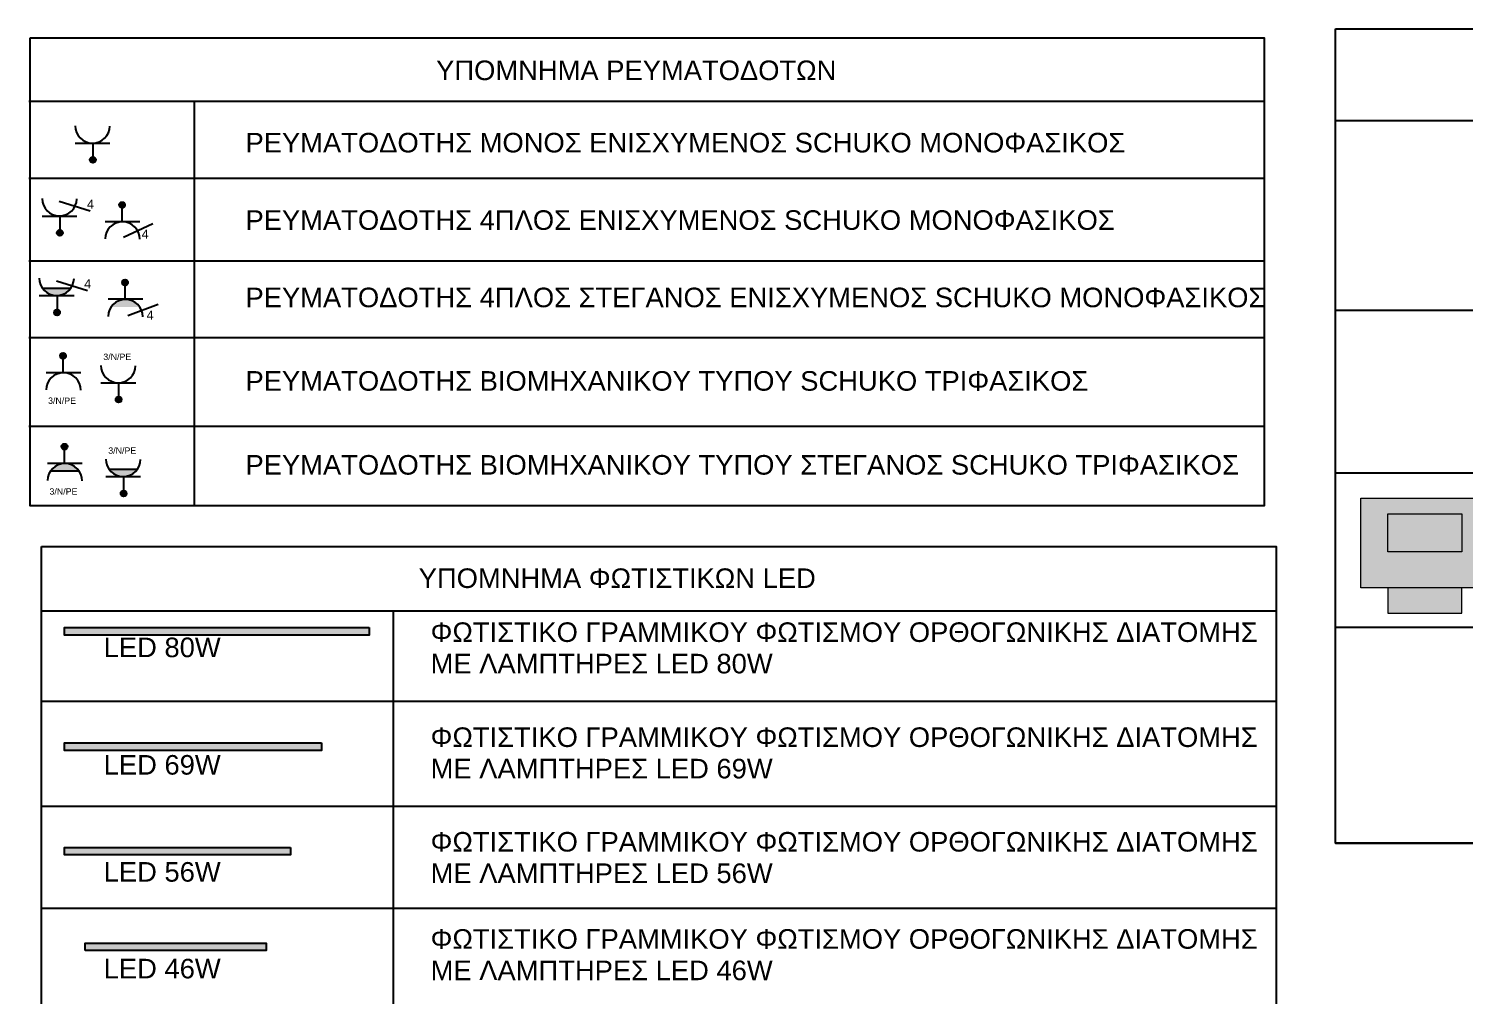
# Model space of a CAD drawing. Header units: metres. Extents: x -11 to 85, y -301 to 135.
# Drawn here: x 55.94 to 65.47, y 41.85 to 48.28 of the extents above; entities that cross this region are included whole.
import ezdxf

# ---------------------------------------------------------------- set-up
doc = ezdxf.new("R2010")
doc.units = ezdxf.units.M
doc.header["$LTSCALE"] = 0.036
doc.layers.add('axel', color=170, linetype='Continuous', lineweight=0)
doc.layers.add('fan klima vrv kanalati', color=170, linetype='Continuous', lineweight=0)
for name, color, linetype in [('electext', 20, 'Continuous'), ('hatch color', 252, 'Continuous'), ('HLEK-SYMBOL', 3, 'Continuous'), ('HLEK_FL001_SYMBOLS', 230, 'Continuous'), ('KYKLOFORHTES', 152, 'Continuous'), ('mihanologika text', 20, 'Continuous')]:
    doc.layers.add(name, color=color, linetype=linetype)
doc.styles.add('COMU-N', font='arial.ttf')
doc.styles.get("Standard").update_dxf_attribs({"font": 'arial.ttf'})

# ---------------------------------------------------------------- blocks, each defined once
blk = doc.blocks.new('vrv kanalati')
at = {"layer": 'fan klima vrv kanalati'}
for points in [[(1065.2664, -83.9329), (1066.7332, -83.9329), (1066.7332, -84.5281), (1065.2664, -84.5281)], [(1065.4446, -84.036), (1065.9366, -84.036), (1065.9366, -84.2894), (1065.4446, -84.2894)], [(1066.0867, -84.036), (1066.5787, -84.036), (1066.5787, -84.2894), (1066.0867, -84.2894)], [(1065.9369, -84.5281), (1065.4454, -84.5281), (1065.4454, -84.6967), (1065.9369, -84.6967)], [(1066.579, -84.5281), (1066.0875, -84.5281), (1066.0875, -84.6967), (1066.579, -84.6967)]]:
    blk.add_lwpolyline(points, close=True, dxfattribs=at)
blk = doc.blocks.new('vrv kanalati 1')
h = blk.add_hatch(color=150)
h.paths.add_polyline_path([(1066.7332, -84.5281), (1066.7332, -83.9329), (1065.2664, -83.9329), (1065.2664, -84.5281)])
h.paths.add_polyline_path([(1065.9366, -84.2894), (1065.4446, -84.2894), (1065.4446, -84.036), (1065.9366, -84.036)], flags=16)
h.paths.add_polyline_path([(1066.0867, -84.2894), (1066.0867, -84.036), (1066.5787, -84.036), (1066.5787, -84.2894)], flags=16)
at = {"layer": 'axel'}
for color, points in [(151, [(1065.4446, -84.036), (1065.4446, -84.2894), (1065.9366, -84.2894), (1065.9366, -84.036)]), (151, [(1066.5787, -84.2894), (1066.5787, -84.036), (1066.0867, -84.036), (1066.0867, -84.2894)]), (211, [(1065.9369, -84.6967), (1065.9369, -84.5281), (1065.4454, -84.5281), (1065.4454, -84.6967)]), (211, [(1066.0875, -84.5281), (1066.0875, -84.6967), (1066.579, -84.6967), (1066.579, -84.5281)])]:
    blk.add_hatch(color=color, dxfattribs=at).paths.add_polyline_path(points)
at = {"layer": 'fan klima vrv kanalati'}
blk.add_blockref('vrv kanalati', (0, 0), dxfattribs=at)
blk = doc.blocks.new('gJ6_a14')
at = {"linetype": 'Continuous'}
for p, q in [((-0.1176, 0.1119), (0.113, 0.1119)), ((0, 0.1119), (0, 0))]:
    blk.add_line(p, q, dxfattribs=at)
blk.add_arc((-0.0023, 0.2279), 0.1153, 180, 358.95657, dxfattribs=at)
blk = doc.blocks.new('*X1779')
at = {"color": 0}
for p, q in [((15.598, 2.587), (15.737, 2.727)), ((15.598, 2.622), (15.702, 2.727)), ((15.601, 2.607), (15.609, 2.616)), ((15.604, 2.646), (15.605, 2.647)), ((15.605, 2.559), (15.765, 2.719)), ((15.605, 2.577), (15.614, 2.585)), ((15.609, 2.652), (15.618, 2.66)), ((15.611, 2.547), (15.618, 2.554)), ((15.614, 2.621), (15.623, 2.63)), ((15.617, 2.536), (15.789, 2.707)), ((15.618, 2.59), (15.627, 2.599)), ((15.623, 2.665), (15.631, 2.674)), ((15.623, 2.559), (15.631, 2.568)), ((15.627, 2.634), (15.636, 2.643)), ((15.627, 2.528), (15.636, 2.537)), ((15.631, 2.603), (15.64, 2.612)), ((15.633, 2.516), (15.808, 2.691)), ((15.636, 2.678), (15.645, 2.687)), ((15.636, 2.572), (15.645, 2.581)), ((15.64, 2.647), (15.649, 2.656)), ((15.64, 2.541), (15.649, 2.55)), ((15.645, 2.616), (15.654, 2.625)), ((15.645, 2.51), (15.654, 2.519)), ((15.649, 2.691), (15.658, 2.7)), ((15.649, 2.585), (15.658, 2.594)), ((15.653, 2.501), (15.824, 2.672)), ((15.654, 2.66), (15.662, 2.669)), ((15.654, 2.554), (15.662, 2.563)), ((15.658, 2.63), (15.667, 2.638)), ((15.658, 2.523), (15.667, 2.532)), ((15.662, 2.705), (15.671, 2.714)), ((15.662, 2.599), (15.671, 2.607)), ((15.664, 2.494), (15.671, 2.501)), ((15.667, 2.674), (15.676, 2.683)), ((15.667, 2.568), (15.676, 2.577)), ((15.671, 2.643), (15.68, 2.652)), ((15.671, 2.537), (15.68, 2.546)), ((15.676, 2.718), (15.678, 2.721)), ((15.676, 2.489), (15.836, 2.648)), ((15.676, 2.612), (15.685, 2.621)), ((15.676, 2.506), (15.685, 2.515)), ((15.68, 2.687), (15.689, 2.696)), ((15.68, 2.581), (15.689, 2.59)), ((15.685, 2.656), (15.693, 2.665)), ((15.685, 2.55), (15.693, 2.559)), ((15.689, 2.625), (15.698, 2.634)), ((15.689, 2.519), (15.698, 2.528)), ((15.693, 2.7), (15.702, 2.709)), ((15.693, 2.594), (15.702, 2.603)), ((15.693, 2.488), (15.702, 2.497)), ((15.698, 2.669), (15.707, 2.678)), ((15.698, 2.563), (15.707, 2.572)), ((15.702, 2.638), (15.711, 2.647)), ((15.702, 2.532), (15.711, 2.541)), ((15.705, 2.482), (15.843, 2.62)), ((15.707, 2.714), (15.715, 2.722)), ((15.707, 2.607), (15.715, 2.616)), ((15.707, 2.501), (15.715, 2.51)), ((15.711, 2.683), (15.72, 2.691)), ((15.711, 2.577), (15.72, 2.585)), ((15.715, 2.652), (15.724, 2.66)), ((15.715, 2.546), (15.724, 2.554)), ((15.72, 2.727), (15.721, 2.728)), ((15.72, 2.621), (15.729, 2.63)), ((15.72, 2.515), (15.729, 2.523)), ((15.724, 2.696), (15.733, 2.705)), ((15.724, 2.59), (15.733, 2.599)), ((15.724, 2.484), (15.733, 2.493)), ((15.729, 2.665), (15.738, 2.674)), ((15.729, 2.559), (15.738, 2.568)), ((15.733, 2.634), (15.742, 2.643)), ((15.733, 2.528), (15.742, 2.537)), ((15.738, 2.709), (15.746, 2.718)), ((15.738, 2.603), (15.746, 2.612)), ((15.738, 2.497), (15.746, 2.506)), ((15.741, 2.482), (15.842, 2.584)), ((15.742, 2.678), (15.751, 2.687)), ((15.742, 2.572), (15.751, 2.581)), ((15.746, 2.647), (15.755, 2.656)), ((15.746, 2.541), (15.755, 2.55)), ((15.751, 2.722), (15.752, 2.724)), ((15.751, 2.616), (15.76, 2.625)), ((15.751, 2.51), (15.76, 2.519)), ((15.755, 2.691), (15.764, 2.7)), ((15.755, 2.585), (15.764, 2.594)), ((15.76, 2.66), (15.768, 2.669)), ((15.76, 2.554), (15.768, 2.563)), ((15.764, 2.63), (15.773, 2.638)), ((15.764, 2.523), (15.773, 2.532)), ((15.768, 2.705), (15.777, 2.714)), ((15.768, 2.599), (15.777, 2.607)), ((15.768, 2.493), (15.777, 2.501)), ((15.773, 2.674), (15.782, 2.683)), ((15.773, 2.568), (15.782, 2.577)), ((15.777, 2.643), (15.786, 2.652)), ((15.777, 2.537), (15.786, 2.546)), ((15.782, 2.612), (15.791, 2.621)), ((15.782, 2.506), (15.791, 2.515)), ((15.786, 2.687), (15.795, 2.696)), ((15.786, 2.581), (15.795, 2.59)), ((15.791, 2.656), (15.799, 2.665)), ((15.791, 2.55), (15.799, 2.559)), ((15.795, 2.625), (15.804, 2.634)), ((15.795, 2.519), (15.804, 2.528)), ((15.799, 2.594), (15.808, 2.603)), ((15.804, 2.669), (15.813, 2.678)), ((15.804, 2.563), (15.813, 2.572)), ((15.808, 2.638), (15.817, 2.647)), ((15.808, 2.532), (15.817, 2.541)), ((15.813, 2.607), (15.822, 2.616)), ((15.817, 2.577), (15.826, 2.585)), ((15.822, 2.652), (15.83, 2.66)), ((15.822, 2.546), (15.83, 2.554)), ((15.826, 2.621), (15.835, 2.63)), ((15.83, 2.59), (15.839, 2.599)), ((15.835, 2.559), (15.835, 2.56)), ((15.839, 2.634), (15.84, 2.635)), ((15.844, 2.603), (15.844, 2.603))]:
    blk.add_line(p, q, dxfattribs=at)
blk = doc.blocks.new('GJ6_A78')
at = {"layer": 'HLEK-SYMBOL', "color": 0, "linetype": 'Continuous'}
blk.add_circle((0, 0), 0.0989, dxfattribs=at)
at = {"layer": 'HLEK-SYMBOL', "color": 0, "xscale": 0.8, "yscale": 0.8, "zscale": 0.8}
blk.add_blockref('*X1779', (-12.576, -2.084), dxfattribs=at)
blk = doc.blocks.new('priza')
at = {"layer": 'HLEK_FL001_SYMBOLS', "xscale": 0.1951472641207488, "yscale": 0.1951472641207488, "zscale": 0.1951472641207488}
blk.add_blockref('GJ6_A78', (87.4, -100.4953), dxfattribs=at)
at = {"layer": 'HLEK_FL001_SYMBOLS', "rotation": 180}
blk.add_blockref('gJ6_a14', (87.4, -100.4952), dxfattribs=at)
blk = doc.blocks.new('priza tetrapli')
at = {"layer": 'HLEK_FL001_SYMBOLS', "ltscale": 5}
blk.add_line((444.1264, -18.901), (444.3314, -18.9664), dxfattribs=at)
at = {"layer": 'HLEK_FL001_SYMBOLS', "rotation": 180}
blk.add_blockref('priza', (531.5297, -119.6074), dxfattribs=at)
at = {"layer": 'HLEK_FL001_SYMBOLS', "ltscale": 5}
blk.add_text('4', height=0.06, dxfattribs=at).set_placement((444.3099, -18.9515))
blk = doc.blocks.new('priza tetrapli stegani')
at = {"layer": 'HLEK_FL001_SYMBOLS', "ltscale": 5}
h = blk.add_hatch(color=256, dxfattribs=at)
h.dxf.hatch_style = 1
h.paths.add_polyline_path([(443.2002, -18.9901, 0.523538), (443.3897, -18.9901)])
for p, q in [((443.2939, -18.9411), (443.4989, -19.0065)), ((443.2002, -18.9901), (443.3897, -18.9901))]:
    blk.add_line(p, q, dxfattribs=at)
at = {"layer": 'HLEK_FL001_SYMBOLS', "rotation": 180}
blk.add_blockref('priza', (530.6972, -119.6475), dxfattribs=at)
at = {"layer": 'HLEK_FL001_SYMBOLS', "ltscale": 5}
blk.add_text('4', height=0.06, dxfattribs=at).set_placement((443.4774, -18.9916))
blk = doc.blocks.new('priza biomixaniki')
at = {"layer": 'HLEK_FL001_SYMBOLS', "ltscale": 5}
h = blk.add_hatch(color=256, dxfattribs=at)
h.dxf.hatch_style = 1
h.paths.add_polyline_path([(443.2002, -18.3534, 0.523538), (443.3897, -18.3534)])
blk.add_line((443.2002, -18.3534), (443.3897, -18.3534), dxfattribs=at)
at = {"layer": 'HLEK_FL001_SYMBOLS', "rotation": 180}
blk.add_blockref('priza', (530.6972, -119.0108), dxfattribs=at)
at = {"layer": 'HLEK_FL001_SYMBOLS', "ltscale": 5}
blk.add_text('3/N/PE', height=0.042, dxfattribs=at).set_placement((443.1953, -18.2517))
blk = doc.blocks.new('tetrapli priza')
at = {"layer": 'HLEK_FL001_SYMBOLS', "ltscale": 5}
blk.add_line((479.6442, -48.2674), (479.8393, -48.1769), dxfattribs=at)
at = {"layer": 'HLEK_FL001_SYMBOLS'}
blk.add_blockref('priza', (392.2343, 52.442), dxfattribs=at)
at = {"layer": 'HLEK_FL001_SYMBOLS', "ltscale": 5}
blk.add_text('4', height=0.06, dxfattribs=at).set_placement((479.7645, -48.2766))
blk = doc.blocks.new('tetrapli priza stegani')
at = {"layer": 'HLEK_FL001_SYMBOLS', "ltscale": 5}
h = blk.add_hatch(color=256, dxfattribs=at)
h.dxf.hatch_style = 1
h.paths.add_polyline_path([(477.9483, -47.4535, 0.523538), (477.7587, -47.4535)])
blk.add_line((477.8703, -47.511), (478.0714, -47.4345), dxfattribs=at)
at = {"layer": 'HLEK_FL001_SYMBOLS'}
blk.add_blockref('priza', (390.4512, 53.2039), dxfattribs=at)
at = {"layer": 'HLEK_FL001_SYMBOLS', "ltscale": 5}
blk.add_text('4', height=0.06, dxfattribs=at).set_placement((477.9943, -47.5382))
blk = doc.blocks.new('biomixaniki priza')
at = {"layer": 'HLEK_FL001_SYMBOLS', "ltscale": 5}
h = blk.add_hatch(color=256, dxfattribs=at)
h.dxf.hatch_style = 1
h.paths.add_polyline_path([(461.2507, -43.3805, 0.523538), (461.0612, -43.3805)])
blk.add_line((461.2507, -43.3805), (461.0612, -43.3805), dxfattribs=at)
at = {"layer": 'HLEK_FL001_SYMBOLS'}
blk.add_blockref('priza', (373.7536, 57.2769), dxfattribs=at)
at = {"layer": 'HLEK_FL001_SYMBOLS', "ltscale": 5}
blk.add_text('3/N/PE', height=0.042, dxfattribs=at).set_placement((461.0542, -43.5372))
blk = doc.blocks.new('priza 1 biomizaniki')
at = {"layer": 'HLEK_FL001_SYMBOLS', "rotation": 180}
blk.add_blockref('priza', (552.4308, -76.4504), dxfattribs=at)
at = {"layer": 'HLEK_FL001_SYMBOLS', "ltscale": 5}
blk.add_text('3/N/PE', height=0.042, dxfattribs=at).set_placement((464.9288, 24.3086))
blk = doc.blocks.new('biomixaniki priza 1')
at = {"layer": 'HLEK_FL001_SYMBOLS'}
blk.add_blockref('priza', (376.9186, 124.9321), dxfattribs=at)
at = {"layer": 'HLEK_FL001_SYMBOLS', "ltscale": 5}
blk.add_text('3/N/PE', height=0.042, dxfattribs=at).set_placement((464.2192, 24.1181))
blk = doc.blocks.new('lampes fthorismou 150')
at = {"layer": 'hatch color'}
blk.add_hatch(color=181, dxfattribs=at).paths.add_polyline_path([(5.4867, 4.6415), (5.4867, 4.6915), (6.9867, 4.6915), (6.9867, 4.6415)])
at = {"layer": 'HLEK_FL001_SYMBOLS'}
blk.add_lwpolyline([(5.4867, 4.6415), (5.4867, 4.6915), (6.9867, 4.6915), (6.9867, 4.6415)], close=True, dxfattribs=at)
blk = doc.blocks.new('lampes fthorismou 120')
at = {"layer": 'hatch color'}
blk.add_hatch(color=181, dxfattribs=at).paths.add_polyline_path([(84.1811, -99.2639), (84.1811, -99.2139), (85.3811, -99.2139), (85.3811, -99.2639)])
at = {"layer": 'HLEK_FL001_SYMBOLS'}
blk.add_lwpolyline([(84.1811, -99.2639), (84.1811, -99.2139), (85.3811, -99.2139), (85.3811, -99.2639)], close=True, dxfattribs=at)
blk = doc.blocks.new('led 69W')
at = {"layer": 'hatch color'}
blk.add_hatch(color=181, dxfattribs=at).paths.add_polyline_path([(102.8081, -3.6363), (102.8081, -3.6863), (101.1007, -3.6863), (101.1007, -3.6363)])
at = {"layer": 'HLEK_FL001_SYMBOLS'}
blk.add_lwpolyline([(102.8081, -3.6363), (102.8081, -3.6863), (101.1007, -3.6863), (101.1007, -3.6363)], close=True, dxfattribs=at)
blk = doc.blocks.new('led 80W')
at = {"layer": 'hatch color'}
blk.add_hatch(color=181, dxfattribs=at).paths.add_polyline_path([(103.1242, -2.587), (103.1242, -2.637), (101.1007, -2.637), (101.1007, -2.587)])
at = {"layer": 'HLEK_FL001_SYMBOLS'}
blk.add_lwpolyline([(103.1242, -2.587), (103.1242, -2.637), (101.1007, -2.637), (101.1007, -2.587)], close=True, dxfattribs=at)

msp = doc.modelspace()

# ---------------------------------------------------------------- linework, layer by layer
at = {"layer": 'electext'}
for p, q in [((55.9383, 47.7949), (64.1431, 47.7949)), ((57.0375, 47.7949), (57.0375, 45.1065)), ((55.9383, 47.2848), (64.1431, 47.2848)), ((55.9383, 46.7355), (64.1431, 46.7355)), ((55.9383, 46.2253), (64.1431, 46.2253)), ((55.9383, 45.6367), (64.1431, 45.6367)), ((56.0233, 44.4079), (64.2236, 44.4079)), ((58.3582, 44.4115), (58.3582, 39.1069)), ((56.0233, 43.8076), (64.2236, 43.8076)), ((56.0233, 43.1105), (64.2236, 43.1105)), ((56.0233, 42.4328), (64.2236, 42.4328))]:
    msp.add_line(p, q, dxfattribs=at)
for points in [[(55.9481, 48.2168), (64.1431, 48.2168), (64.1431, 45.107), (55.9481, 45.107)], [(56.0233, 44.8368), (64.2236, 44.8368), (64.2236, 39.1068), (56.0233, 39.1068)]]:
    msp.add_lwpolyline(points, close=True, dxfattribs=at)
at = {"layer": 'mihanologika text'}
for p, q in [((64.6176, 47.6672), (73.5743, 47.6672)), ((64.6176, 46.4062), (73.5743, 46.4062)), ((64.6176, 45.3249), (73.5743, 45.3249)), ((64.6176, 44.3007), (73.5743, 44.3007)), ((64.6176, 42.8656), (73.5743, 42.8656))]:
    msp.add_line(p, q, dxfattribs=at)
msp.add_lwpolyline([(64.6176, 48.2775), (73.5743, 48.2775), (73.5743, 42.8656), (64.6176, 42.8656)], close=True, dxfattribs=at)

# ---------------------------------------------------------------- block references
at = {"layer": 'axel', "color": 211}
msp.add_blockref('vrv kanalati 1', (-1000.4813, 129.0902), dxfattribs=at)
at = {"layer": 'HLEK_FL001_SYMBOLS', "rotation": 180}
for name, p in [('priza', (143.7642, -53.0903)), ('lampes fthorismou 150', (63.1629, 47.478))]:
    msp.add_blockref(name, p, dxfattribs=at)
at = {"layer": 'HLEK_FL001_SYMBOLS'}
for name, p in [('priza tetrapli', (-387.985, 66.0328)), ('tetrapli priza', (-423.076, 95.1594)), ('priza tetrapli stegani', (-387.1709, 65.5439)), ('tetrapli priza stegani', (-421.2733, 93.8822)), ('biomixaniki priza 1', (-408.1524, 21.6664)), ('priza 1 biomizaniki', (-408.4952, 21.7674)), ('biomixaniki priza', (-404.9781, 88.7183)), ('priza biomixaniki', (-386.7286, 63.7045)), ('lampes fthorismou 120', (-27.8668, 141.4154))]:
    msp.add_blockref(name, p, dxfattribs=at)
at = {"layer": 'KYKLOFORHTES'}
for name, p in [('led 80W', (-44.9245, 46.8845)), ('led 69W', (-44.9245, 47.1681))]:
    msp.add_blockref(name, p, dxfattribs=at)

# ---------------------------------------------------------------- texts
at = {"layer": 'electext', "style": 'COMU-N'}
msp.add_text('ΥΠΟΜΝΗΜΑ ΦΩΤΙΣΤΙΚΩΝ LED', height=0.13, dxfattribs=at).set_placement((58.5282, 44.5608))
at = {"layer": 'electext'}
for s, p in [('ΦΩΤΙΣΤΙΚΟ ΓΡΑΜΜΙΚΟΥ ΦΩΤΙΣΜΟΥ ΟΡΘΟΓΩΝΙΚΗΣ ΔΙΑΤΟΜΗΣ', (58.6073, 44.2022)), ('LED 80W', (56.4362, 44.101)), ('ΜΕ ΛΑΜΠΤΗΡΕΣ LED 80W', (58.6073, 43.9934)), ('ΦΩΤΙΣΤΙΚΟ ΓΡΑΜΜΙΚΟΥ ΦΩΤΙΣΜΟΥ ΟΡΘΟΓΩΝΙΚΗΣ ΔΙΑΤΟΜΗΣ', (58.6073, 43.5043)), ('LED 69W', (56.4362, 43.3205)), ('ΜΕ ΛΑΜΠΤΗΡΕΣ LED 69W', (58.6073, 43.2954)), ('ΦΩΤΙΣΤΙΚΟ ΓΡΑΜΜΙΚΟΥ ΦΩΤΙΣΜΟΥ ΟΡΘΟΓΩΝΙΚΗΣ ΔΙΑΤΟΜΗΣ', (58.6073, 42.8091)), ('LED 56W', (56.4362, 42.6092)), ('ΜΕ ΛΑΜΠΤΗΡΕΣ LED 56W', (58.6073, 42.6002)), ('ΦΩΤΙΣΤΙΚΟ ΓΡΑΜΜΙΚΟΥ ΦΩΤΙΣΜΟΥ ΟΡΘΟΓΩΝΙΚΗΣ ΔΙΑΤΟΜΗΣ', (58.6073, 42.1634)), ('LED 46W', (56.4362, 41.9665)), ('ΜΕ ΛΑΜΠΤΗΡΕΣ LED 46W', (58.6073, 41.9545))]:
    msp.add_text(s, height=0.13, dxfattribs=at).set_placement(p)
at = {"layer": 'electext', "char_height": 0.13, "width": 7.126332, "attachment_point": 1}
for s, insert in [('ΥΠΟΜΝΗΜΑ ΡΕΥΜΑΤΟΔΟΤΩΝ', (58.6439, 48.0658)), ('ΡΕΥΜΑΤΟΔΟΤΗΣ MONOΣ ΕΝΙΣΧΥΜΕΝΟΣ SCHUKO MONOΦΑΣΙΚΟΣ', (57.3779, 47.5851)), ('ΡΕΥΜΑΤΟΔΟΤΗΣ 4ΠΛΟΣ ΕΝΙΣΧΥΜΕΝΟΣ SCHUKO ΜΟΝΟΦΑΣΙΚΟΣ', (57.3779, 47.0707)), ('ΡΕΥΜΑΤΟΔΟΤΗΣ 4ΠΛΟΣ ΣΤΕΓΑΝΟΣ ΕΝΙΣΧΥΜΕΝΟΣ SCHUKO ΜΟΝΟΦΑΣΙΚΟΣ', (57.3779, 46.5565)), ('ΡΕΥΜΑΤΟΔΟΤΗΣ BIOMHXANIKOY TYΠΟΥ SCHUKO ΤΡΙΦΑΣΙΚΟΣ', (57.3779, 46.0018)), ('ΡΕΥΜΑΤΟΔΟΤΗΣ BIOMHXANIKOY TYΠΟΥ ΣΤΕΓΑΝΟΣ SCHUKO ΤΡΙΦΑΣΙΚΟΣ', (57.3779, 45.4441))]:
    msp.add_mtext(s, dxfattribs=dict(at, insert=insert))

doc.saveas('drawing.dxf')
